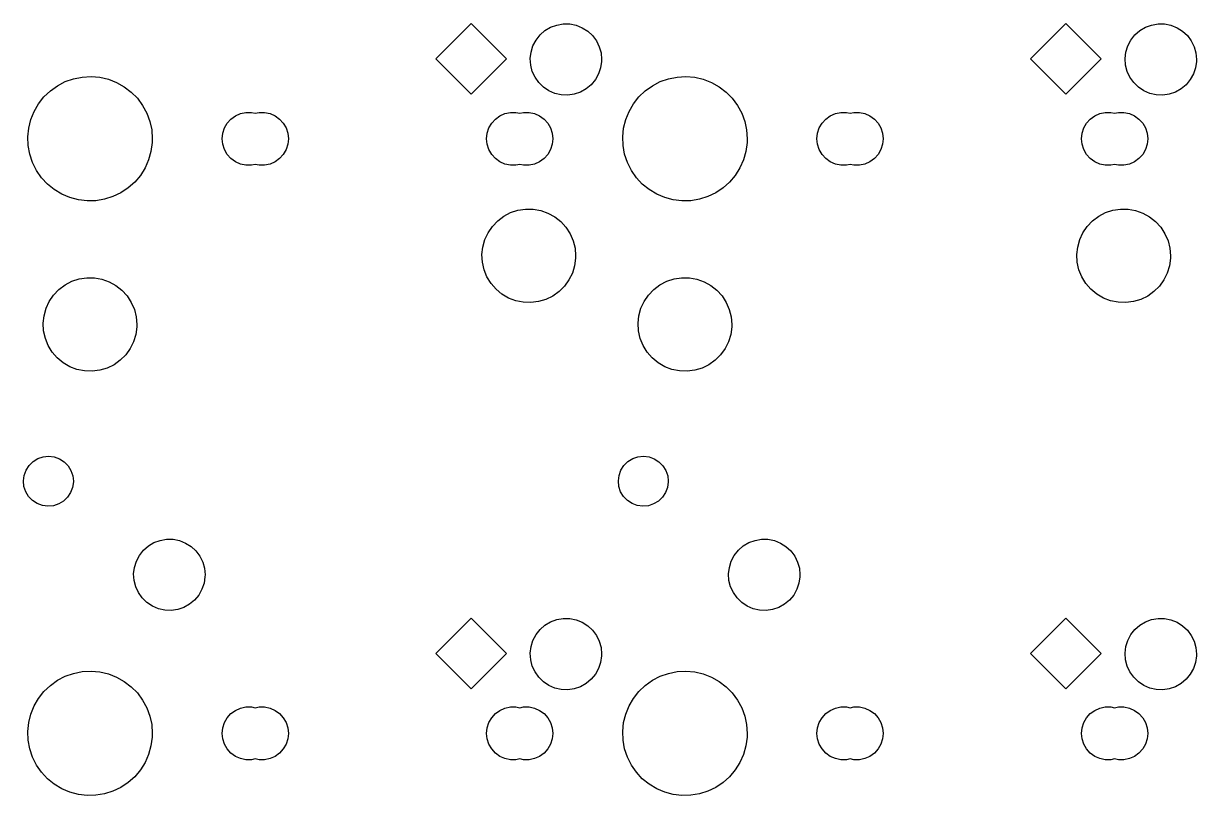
# Model space of a CAD drawing. Extents: x 63 to 249, y -153 to -58.
# Drawn here: x 107.22 to 144.78, y -128.1 to -103.37 of the extents above; entities that cross this region are included whole.
import ezdxf

# ---------------------------------------------------------------- set-up
doc = ezdxf.new("R2010")
doc.units = 0
doc.layers.add('BLACK', color=7, linetype='CONTINUOUS')

msp = doc.modelspace()

# ---------------------------------------------------------------- linework, layer by layer
at = {"layer": 'BLACK', "linetype": 'CONTINUOUS'}
for p, q in [((120.418, -104.499), (121.549, -103.367)), ((121.549, -103.367), (122.681, -104.499)), ((123.758, -103.734), (123.915, -103.596)), ((123.915, -103.596), (124.095, -103.489)), ((124.095, -103.489), (124.291, -103.417)), ((124.291, -103.417), (124.497, -103.382)), ((124.497, -103.382), (124.706, -103.384)), ((124.706, -103.384), (124.912, -103.425)), ((124.912, -103.425), (125.106, -103.503)), ((125.106, -103.503), (125.283, -103.614)), ((125.283, -103.614), (125.436, -103.756)), ((139.468, -104.499), (140.599, -103.367)), ((140.599, -103.367), (141.731, -104.499)), ((142.808, -103.734), (142.965, -103.596)), ((142.965, -103.596), (143.145, -103.489)), ((143.145, -103.489), (143.341, -103.417)), ((143.341, -103.417), (143.547, -103.382)), ((143.547, -103.382), (143.756, -103.384)), ((143.756, -103.384), (143.962, -103.425)), ((143.962, -103.425), (144.156, -103.503)), ((144.156, -103.503), (144.333, -103.614)), ((144.333, -103.614), (144.486, -103.756)), ((123.531, -104.084), (123.628, -103.898)), ((123.628, -103.898), (123.758, -103.734)), ((125.436, -103.756), (125.562, -103.924)), ((125.562, -103.924), (125.654, -104.111)), ((142.581, -104.084), (142.678, -103.898)), ((142.678, -103.898), (142.808, -103.734)), ((144.486, -103.756), (144.612, -103.924)), ((144.612, -103.924), (144.704, -104.111)), ((123.444, -104.491), (123.469, -104.283)), ((123.469, -104.283), (123.531, -104.084)), ((125.654, -104.111), (125.711, -104.313)), ((125.711, -104.313), (125.73, -104.521)), ((142.494, -104.491), (142.519, -104.283)), ((142.519, -104.283), (142.581, -104.084)), ((144.704, -104.111), (144.761, -104.313)), ((144.761, -104.313), (144.78, -104.521)), ((121.549, -105.63), (120.418, -104.499)), ((122.681, -104.499), (121.549, -105.63)), ((123.458, -104.7), (123.444, -104.491)), ((123.51, -104.903), (123.458, -104.7)), ((125.698, -104.788), (125.631, -104.986)), ((125.728, -104.581), (125.698, -104.788)), ((125.73, -104.521), (125.728, -104.581)), ((140.599, -105.63), (139.468, -104.499)), ((141.731, -104.499), (140.599, -105.63)), ((142.508, -104.7), (142.494, -104.491)), ((142.56, -104.903), (142.508, -104.7)), ((144.748, -104.788), (144.681, -104.986)), ((144.778, -104.581), (144.748, -104.788)), ((144.78, -104.521), (144.778, -104.581)), ((108.555, -105.231), (108.821, -105.138)), ((108.821, -105.138), (109.097, -105.083)), ((109.097, -105.083), (109.378, -105.067)), ((109.378, -105.067), (109.659, -105.092)), ((109.659, -105.092), (109.933, -105.155)), ((109.933, -105.155), (110.196, -105.257)), ((123.597, -105.093), (123.51, -104.903)), ((123.718, -105.263), (123.597, -105.093)), ((125.529, -105.168), (125.395, -105.329)), ((125.631, -104.986), (125.529, -105.168)), ((127.605, -105.231), (127.871, -105.138)), ((127.871, -105.138), (128.147, -105.083)), ((128.147, -105.083), (128.428, -105.067)), ((128.428, -105.067), (128.709, -105.092)), ((128.709, -105.092), (128.983, -105.155)), ((128.983, -105.155), (129.246, -105.257)), ((142.647, -105.093), (142.56, -104.903)), ((142.768, -105.263), (142.647, -105.093)), ((144.579, -105.168), (144.445, -105.329)), ((144.681, -104.986), (144.579, -105.168)), ((107.872, -105.719), (108.076, -105.525)), ((108.076, -105.525), (108.305, -105.361)), ((108.305, -105.361), (108.555, -105.231)), ((110.196, -105.257), (110.442, -105.394)), ((110.442, -105.394), (110.666, -105.565)), ((123.868, -105.409), (123.718, -105.263)), ((124.042, -105.525), (123.868, -105.409)), ((124.234, -105.608), (124.042, -105.525)), ((125.234, -105.463), (125.052, -105.565)), ((125.395, -105.329), (125.234, -105.463)), ((126.922, -105.719), (127.126, -105.525)), ((127.126, -105.525), (127.355, -105.361)), ((127.355, -105.361), (127.605, -105.231)), ((129.246, -105.257), (129.492, -105.394)), ((129.492, -105.394), (129.716, -105.565)), ((142.918, -105.409), (142.768, -105.263)), ((143.092, -105.525), (142.918, -105.409)), ((143.284, -105.608), (143.092, -105.525)), ((144.284, -105.463), (144.102, -105.565)), ((144.445, -105.329), (144.284, -105.463)), ((107.698, -105.94), (107.872, -105.719)), ((110.666, -105.565), (110.863, -105.766)), ((110.863, -105.766), (111.031, -105.993)), ((124.438, -105.654), (124.234, -105.608)), ((124.647, -105.662), (124.438, -105.654)), ((124.854, -105.632), (124.647, -105.662)), ((125.052, -105.565), (124.854, -105.632)), ((126.748, -105.94), (126.922, -105.719)), ((129.716, -105.565), (129.913, -105.766)), ((129.913, -105.766), (130.081, -105.993)), ((143.488, -105.654), (143.284, -105.608)), ((143.697, -105.662), (143.488, -105.654)), ((143.904, -105.632), (143.697, -105.662)), ((144.102, -105.565), (143.904, -105.632)), ((107.451, -106.445), (107.556, -106.184)), ((107.556, -106.184), (107.698, -105.94)), ((111.031, -105.993), (111.164, -106.24)), ((111.164, -106.24), (111.262, -106.505)), ((114.002, -106.324), (114.164, -106.252)), ((114.164, -106.252), (114.338, -106.215)), ((114.338, -106.215), (114.516, -106.215)), ((114.516, -106.215), (114.637, -106.24)), ((114.637, -106.24), (114.758, -106.215)), ((114.758, -106.215), (114.936, -106.215)), ((114.936, -106.215), (115.11, -106.252)), ((115.11, -106.252), (115.272, -106.324)), ((122.472, -106.324), (122.634, -106.252)), ((122.634, -106.252), (122.808, -106.215)), ((122.808, -106.215), (122.986, -106.215)), ((122.986, -106.215), (123.107, -106.24)), ((123.107, -106.24), (123.228, -106.215)), ((123.228, -106.215), (123.406, -106.215)), ((123.406, -106.215), (123.58, -106.252)), ((123.58, -106.252), (123.742, -106.324)), ((126.501, -106.445), (126.606, -106.184)), ((126.606, -106.184), (126.748, -105.94)), ((130.081, -105.993), (130.214, -106.24)), ((130.214, -106.24), (130.312, -106.505)), ((133.052, -106.324), (133.214, -106.252)), ((133.214, -106.252), (133.388, -106.215)), ((133.388, -106.215), (133.566, -106.215)), ((133.566, -106.215), (133.687, -106.24)), ((133.687, -106.24), (133.808, -106.215)), ((133.808, -106.215), (133.986, -106.215)), ((133.986, -106.215), (134.16, -106.252)), ((134.16, -106.252), (134.322, -106.324)), ((141.522, -106.324), (141.684, -106.252)), ((141.684, -106.252), (141.858, -106.215)), ((141.858, -106.215), (142.036, -106.215)), ((142.036, -106.215), (142.157, -106.24)), ((142.157, -106.24), (142.278, -106.215)), ((142.278, -106.215), (142.456, -106.215)), ((142.456, -106.215), (142.63, -106.252)), ((142.63, -106.252), (142.792, -106.324)), ((107.383, -106.718), (107.451, -106.445)), ((111.262, -106.505), (111.321, -106.78)), ((113.65, -106.715), (113.739, -106.561)), ((113.739, -106.561), (113.858, -106.429)), ((113.858, -106.429), (114.002, -106.324)), ((115.272, -106.324), (115.416, -106.429)), ((115.416, -106.429), (115.535, -106.561)), ((115.535, -106.561), (115.624, -106.715)), ((122.12, -106.715), (122.209, -106.561)), ((122.209, -106.561), (122.328, -106.429)), ((122.328, -106.429), (122.472, -106.324)), ((123.742, -106.324), (123.886, -106.429)), ((123.886, -106.429), (124.005, -106.561)), ((124.005, -106.561), (124.094, -106.715)), ((126.433, -106.718), (126.501, -106.445)), ((130.312, -106.505), (130.371, -106.78)), ((132.7, -106.715), (132.789, -106.561)), ((132.789, -106.561), (132.908, -106.429)), ((132.908, -106.429), (133.052, -106.324)), ((134.322, -106.324), (134.466, -106.429)), ((134.466, -106.429), (134.585, -106.561)), ((134.585, -106.561), (134.674, -106.715)), ((141.17, -106.715), (141.259, -106.561)), ((141.259, -106.561), (141.378, -106.429)), ((141.378, -106.429), (141.522, -106.324)), ((142.792, -106.324), (142.936, -106.429)), ((142.936, -106.429), (143.055, -106.561)), ((143.055, -106.561), (143.144, -106.715)), ((107.354, -106.998), (107.383, -106.718)), ((107.365, -107.28), (107.354, -106.998)), ((111.321, -106.78), (111.341, -107.061)), ((113.576, -107.061), (113.595, -106.884)), ((113.595, -106.884), (113.65, -106.715)), ((115.624, -106.715), (115.679, -106.884)), ((115.679, -106.884), (115.698, -107.061)), ((122.046, -107.061), (122.065, -106.884)), ((122.065, -106.884), (122.12, -106.715)), ((124.094, -106.715), (124.149, -106.884)), ((124.149, -106.884), (124.168, -107.061)), ((126.404, -106.998), (126.433, -106.718)), ((126.415, -107.28), (126.404, -106.998)), ((130.371, -106.78), (130.391, -107.061)), ((132.626, -107.061), (132.645, -106.884)), ((132.645, -106.884), (132.7, -106.715)), ((134.674, -106.715), (134.729, -106.884)), ((134.729, -106.884), (134.748, -107.061)), ((141.096, -107.061), (141.115, -106.884)), ((141.115, -106.884), (141.17, -106.715)), ((143.144, -106.715), (143.199, -106.884)), ((143.199, -106.884), (143.218, -107.061)), ((107.416, -107.557), (107.365, -107.28)), ((111.337, -107.186), (111.299, -107.465)), ((111.341, -107.061), (111.337, -107.186)), ((113.595, -107.238), (113.576, -107.061)), ((113.65, -107.407), (113.595, -107.238)), ((113.739, -107.561), (113.65, -107.407)), ((115.624, -107.407), (115.535, -107.561)), ((115.679, -107.238), (115.624, -107.407)), ((115.698, -107.061), (115.679, -107.238)), ((122.065, -107.238), (122.046, -107.061)), ((122.12, -107.407), (122.065, -107.238)), ((122.209, -107.561), (122.12, -107.407)), ((124.094, -107.407), (124.005, -107.561)), ((124.149, -107.238), (124.094, -107.407)), ((124.168, -107.061), (124.149, -107.238)), ((126.466, -107.557), (126.415, -107.28)), ((130.387, -107.186), (130.349, -107.465)), ((130.391, -107.061), (130.387, -107.186)), ((132.645, -107.238), (132.626, -107.061)), ((132.7, -107.407), (132.645, -107.238)), ((132.789, -107.561), (132.7, -107.407)), ((134.674, -107.407), (134.585, -107.561)), ((134.729, -107.238), (134.674, -107.407)), ((134.748, -107.061), (134.729, -107.238)), ((141.115, -107.238), (141.096, -107.061)), ((141.17, -107.407), (141.115, -107.238)), ((141.259, -107.561), (141.17, -107.407)), ((143.144, -107.407), (143.055, -107.561)), ((143.199, -107.238), (143.144, -107.407)), ((143.218, -107.061), (143.199, -107.238)), ((107.505, -107.824), (107.416, -107.557)), ((111.223, -107.736), (111.109, -107.994)), ((111.299, -107.465), (111.223, -107.736)), ((113.858, -107.693), (113.739, -107.561)), ((114.002, -107.798), (113.858, -107.693)), ((114.164, -107.87), (114.002, -107.798)), ((115.272, -107.798), (115.11, -107.87)), ((115.416, -107.693), (115.272, -107.798)), ((115.535, -107.561), (115.416, -107.693)), ((122.328, -107.693), (122.209, -107.561)), ((122.472, -107.798), (122.328, -107.693)), ((122.634, -107.87), (122.472, -107.798)), ((123.742, -107.798), (123.58, -107.87)), ((123.886, -107.693), (123.742, -107.798)), ((124.005, -107.561), (123.886, -107.693)), ((126.555, -107.824), (126.466, -107.557)), ((130.273, -107.736), (130.159, -107.994)), ((130.349, -107.465), (130.273, -107.736)), ((132.908, -107.693), (132.789, -107.561)), ((133.052, -107.798), (132.908, -107.693)), ((133.214, -107.87), (133.052, -107.798)), ((134.322, -107.798), (134.16, -107.87)), ((134.466, -107.693), (134.322, -107.798)), ((134.585, -107.561), (134.466, -107.693)), ((141.378, -107.693), (141.259, -107.561)), ((141.522, -107.798), (141.378, -107.693)), ((141.684, -107.87), (141.522, -107.798)), ((142.792, -107.798), (142.63, -107.87)), ((142.936, -107.693), (142.792, -107.798)), ((143.055, -107.561), (142.936, -107.693)), ((107.631, -108.076), (107.505, -107.824)), ((107.791, -108.308), (107.631, -108.076)), ((111.109, -107.994), (110.96, -108.233)), ((114.338, -107.907), (114.164, -107.87)), ((114.516, -107.907), (114.338, -107.907)), ((114.637, -107.882), (114.516, -107.907)), ((114.758, -107.907), (114.637, -107.882)), ((114.936, -107.907), (114.758, -107.907)), ((115.11, -107.87), (114.936, -107.907)), ((122.808, -107.907), (122.634, -107.87)), ((122.986, -107.907), (122.808, -107.907)), ((123.107, -107.882), (122.986, -107.907)), ((123.228, -107.907), (123.107, -107.882)), ((123.406, -107.907), (123.228, -107.907)), ((123.58, -107.87), (123.406, -107.907)), ((126.681, -108.076), (126.555, -107.824)), ((126.841, -108.308), (126.681, -108.076)), ((130.159, -107.994), (130.01, -108.233)), ((133.388, -107.907), (133.214, -107.87)), ((133.566, -107.907), (133.388, -107.907)), ((133.687, -107.882), (133.566, -107.907)), ((133.808, -107.907), (133.687, -107.882)), ((133.986, -107.907), (133.808, -107.907)), ((134.16, -107.87), (133.986, -107.907)), ((141.858, -107.907), (141.684, -107.87)), ((142.036, -107.907), (141.858, -107.907)), ((142.157, -107.882), (142.036, -107.907)), ((142.278, -107.907), (142.157, -107.882)), ((142.456, -107.907), (142.278, -107.907)), ((142.63, -107.87), (142.456, -107.907)), ((107.982, -108.514), (107.791, -108.308)), ((108.2, -108.692), (107.982, -108.514)), ((110.779, -108.449), (110.569, -108.636)), ((110.96, -108.233), (110.779, -108.449)), ((127.032, -108.514), (126.841, -108.308)), ((127.25, -108.692), (127.032, -108.514)), ((129.829, -108.449), (129.619, -108.636)), ((130.01, -108.233), (129.829, -108.449)), ((108.442, -108.838), (108.2, -108.692)), ((108.701, -108.947), (108.442, -108.838)), ((110.081, -108.915), (109.812, -109)), ((110.335, -108.793), (110.081, -108.915)), ((110.569, -108.636), (110.335, -108.793)), ((127.492, -108.838), (127.25, -108.692)), ((127.751, -108.947), (127.492, -108.838)), ((129.131, -108.915), (128.862, -109)), ((129.385, -108.793), (129.131, -108.915)), ((129.619, -108.636), (129.385, -108.793)), ((108.973, -109.02), (108.701, -108.947)), ((109.253, -109.053), (108.973, -109.02)), ((109.535, -109.046), (109.253, -109.053)), ((109.812, -109), (109.535, -109.046)), ((128.023, -109.02), (127.751, -108.947)), ((128.303, -109.053), (128.023, -109.02)), ((128.585, -109.046), (128.303, -109.053)), ((128.862, -109), (128.585, -109.046)), ((122.231, -109.867), (122.401, -109.689)), ((122.401, -109.689), (122.598, -109.542)), ((122.598, -109.542), (122.816, -109.428)), ((122.816, -109.428), (123.049, -109.352)), ((123.049, -109.352), (123.292, -109.315)), ((123.292, -109.315), (123.538, -109.318)), ((123.538, -109.318), (123.78, -109.361)), ((123.78, -109.361), (124.012, -109.443)), ((124.012, -109.443), (124.227, -109.562)), ((124.227, -109.562), (124.42, -109.714)), ((141.281, -109.867), (141.451, -109.689)), ((141.451, -109.689), (141.648, -109.542)), ((141.648, -109.542), (141.866, -109.428)), ((141.866, -109.428), (142.099, -109.352)), ((142.099, -109.352), (142.342, -109.315)), ((142.342, -109.315), (142.588, -109.318)), ((142.588, -109.318), (142.83, -109.361)), ((142.83, -109.361), (143.062, -109.443)), ((143.062, -109.443), (143.277, -109.562)), ((143.277, -109.562), (143.47, -109.714)), ((122.093, -110.07), (122.231, -109.867)), ((124.42, -109.714), (124.585, -109.896)), ((124.585, -109.896), (124.719, -110.102)), ((141.143, -110.07), (141.281, -109.867)), ((143.47, -109.714), (143.635, -109.896)), ((143.635, -109.896), (143.769, -110.102)), ((121.924, -110.53), (121.989, -110.293)), ((121.989, -110.293), (122.093, -110.07)), ((124.719, -110.102), (124.817, -110.328)), ((124.817, -110.328), (124.877, -110.566)), ((140.974, -110.53), (141.039, -110.293)), ((141.039, -110.293), (141.143, -110.07)), ((143.769, -110.102), (143.867, -110.328)), ((143.867, -110.328), (143.927, -110.566)), ((121.897, -110.774), (121.924, -110.53)), ((121.912, -111.02), (121.897, -110.774)), ((124.877, -110.566), (124.897, -110.811)), ((124.897, -110.811), (124.895, -110.884)), ((140.947, -110.774), (140.974, -110.53)), ((140.962, -111.02), (140.947, -110.774)), ((143.927, -110.566), (143.947, -110.811)), ((143.947, -110.811), (143.945, -110.884)), ((121.966, -111.26), (121.912, -111.02)), ((124.863, -111.128), (124.792, -111.363)), ((124.895, -110.884), (124.863, -111.128)), ((141.016, -111.26), (140.962, -111.02)), ((143.913, -111.128), (143.842, -111.363)), ((143.945, -110.884), (143.913, -111.128)), ((108.766, -111.628), (108.999, -111.552)), ((108.999, -111.552), (109.242, -111.515)), ((109.242, -111.515), (109.488, -111.518)), ((109.488, -111.518), (109.73, -111.561)), ((109.73, -111.561), (109.962, -111.643)), ((122.058, -111.487), (121.966, -111.26)), ((122.187, -111.697), (122.058, -111.487)), ((124.792, -111.363), (124.683, -111.584)), ((127.816, -111.628), (128.049, -111.552)), ((128.049, -111.552), (128.292, -111.515)), ((128.292, -111.515), (128.538, -111.518)), ((128.538, -111.518), (128.78, -111.561)), ((128.78, -111.561), (129.012, -111.643)), ((141.108, -111.487), (141.016, -111.26)), ((141.237, -111.697), (141.108, -111.487)), ((143.842, -111.363), (143.733, -111.584)), ((108.181, -112.067), (108.351, -111.889)), ((108.351, -111.889), (108.548, -111.742)), ((108.548, -111.742), (108.766, -111.628)), ((109.962, -111.643), (110.177, -111.762)), ((110.177, -111.762), (110.37, -111.914)), ((110.37, -111.914), (110.535, -112.096)), ((122.348, -111.883), (122.187, -111.697)), ((122.537, -112.04), (122.348, -111.883)), ((124.539, -111.783), (124.365, -111.957)), ((124.683, -111.584), (124.539, -111.783)), ((127.231, -112.067), (127.401, -111.889)), ((127.401, -111.889), (127.598, -111.742)), ((127.598, -111.742), (127.816, -111.628)), ((129.012, -111.643), (129.227, -111.762)), ((129.227, -111.762), (129.42, -111.914)), ((129.42, -111.914), (129.585, -112.096)), ((141.398, -111.883), (141.237, -111.697)), ((141.587, -112.04), (141.398, -111.883)), ((143.589, -111.783), (143.415, -111.957)), ((143.733, -111.584), (143.589, -111.783)), ((107.939, -112.493), (108.043, -112.27)), ((108.043, -112.27), (108.181, -112.067)), ((110.535, -112.096), (110.669, -112.302)), ((110.669, -112.302), (110.767, -112.528)), ((122.749, -112.164), (122.537, -112.04)), ((122.979, -112.251), (122.749, -112.164)), ((123.219, -112.3), (122.979, -112.251)), ((123.465, -112.309), (123.219, -112.3)), ((123.709, -112.278), (123.465, -112.309)), ((123.944, -112.208), (123.709, -112.278)), ((124.165, -112.099), (123.944, -112.208)), ((124.365, -111.957), (124.165, -112.099)), ((126.989, -112.493), (127.093, -112.27)), ((127.093, -112.27), (127.231, -112.067)), ((129.585, -112.096), (129.719, -112.302)), ((129.719, -112.302), (129.817, -112.528)), ((141.799, -112.164), (141.587, -112.04)), ((142.029, -112.251), (141.799, -112.164)), ((142.269, -112.3), (142.029, -112.251)), ((142.515, -112.309), (142.269, -112.3)), ((142.759, -112.278), (142.515, -112.309)), ((142.994, -112.208), (142.759, -112.278)), ((143.215, -112.099), (142.994, -112.208)), ((143.415, -111.957), (143.215, -112.099)), ((107.874, -112.73), (107.939, -112.493)), ((110.767, -112.528), (110.827, -112.766)), ((126.924, -112.73), (126.989, -112.493)), ((129.817, -112.528), (129.877, -112.766)), ((107.847, -112.974), (107.874, -112.73)), ((107.862, -113.22), (107.847, -112.974)), ((110.827, -112.766), (110.847, -113.011)), ((110.847, -113.011), (110.845, -113.084)), ((126.897, -112.974), (126.924, -112.73)), ((126.912, -113.22), (126.897, -112.974)), ((129.877, -112.766), (129.897, -113.011)), ((129.897, -113.011), (129.895, -113.084)), ((107.916, -113.46), (107.862, -113.22)), ((110.813, -113.328), (110.742, -113.563)), ((110.845, -113.084), (110.813, -113.328)), ((126.966, -113.46), (126.912, -113.22)), ((129.863, -113.328), (129.792, -113.563)), ((129.895, -113.084), (129.863, -113.328)), ((108.008, -113.687), (107.916, -113.46)), ((108.137, -113.897), (108.008, -113.687)), ((110.633, -113.784), (110.489, -113.983)), ((110.742, -113.563), (110.633, -113.784)), ((127.058, -113.687), (126.966, -113.46)), ((127.187, -113.897), (127.058, -113.687)), ((129.683, -113.784), (129.539, -113.983)), ((129.792, -113.563), (129.683, -113.784)), ((108.298, -114.083), (108.137, -113.897)), ((108.487, -114.24), (108.298, -114.083)), ((110.315, -114.157), (110.115, -114.299)), ((110.489, -113.983), (110.315, -114.157)), ((127.348, -114.083), (127.187, -113.897)), ((127.537, -114.24), (127.348, -114.083)), ((129.365, -114.157), (129.165, -114.299)), ((129.539, -113.983), (129.365, -114.157)), ((108.699, -114.364), (108.487, -114.24)), ((108.929, -114.451), (108.699, -114.364)), ((109.169, -114.5), (108.929, -114.451)), ((109.415, -114.509), (109.169, -114.5)), ((109.659, -114.478), (109.415, -114.509)), ((109.894, -114.408), (109.659, -114.478)), ((110.115, -114.299), (109.894, -114.408)), ((127.749, -114.364), (127.537, -114.24)), ((127.979, -114.451), (127.749, -114.364)), ((128.219, -114.5), (127.979, -114.451)), ((128.465, -114.509), (128.219, -114.5)), ((128.709, -114.478), (128.465, -114.509)), ((128.944, -114.408), (128.709, -114.478)), ((129.165, -114.299), (128.944, -114.408)), ((107.298, -117.678), (107.395, -117.528)), ((107.395, -117.528), (107.522, -117.403)), ((107.522, -117.403), (107.674, -117.309)), ((107.674, -117.309), (107.843, -117.252)), ((107.843, -117.252), (108.02, -117.233)), ((108.02, -117.233), (108.197, -117.254)), ((108.197, -117.254), (108.365, -117.314)), ((108.365, -117.314), (108.516, -117.41)), ((108.516, -117.41), (108.642, -117.536)), ((108.642, -117.536), (108.736, -117.688)), ((126.348, -117.678), (126.445, -117.528)), ((126.445, -117.528), (126.572, -117.403)), ((126.572, -117.403), (126.724, -117.309)), ((126.724, -117.309), (126.893, -117.252)), ((126.893, -117.252), (127.07, -117.233)), ((127.07, -117.233), (127.247, -117.254)), ((127.247, -117.254), (127.415, -117.314)), ((127.415, -117.314), (127.566, -117.41)), ((127.566, -117.41), (127.692, -117.536)), ((127.692, -117.536), (127.786, -117.688)), ((107.215, -118.022), (107.237, -117.845)), ((107.237, -117.845), (107.298, -117.678)), ((108.736, -117.688), (108.795, -117.856)), ((108.795, -117.856), (108.815, -118.033)), ((126.265, -118.022), (126.287, -117.845)), ((126.287, -117.845), (126.348, -117.678)), ((127.786, -117.688), (127.845, -117.856)), ((127.845, -117.856), (127.865, -118.033)), ((107.232, -118.2), (107.215, -118.022)), ((107.288, -118.369), (107.232, -118.2)), ((108.79, -118.232), (108.726, -118.399)), ((108.814, -118.056), (108.79, -118.232)), ((108.815, -118.033), (108.814, -118.056)), ((126.282, -118.2), (126.265, -118.022)), ((126.338, -118.369), (126.282, -118.2)), ((127.84, -118.232), (127.776, -118.399)), ((127.864, -118.056), (127.84, -118.232)), ((127.865, -118.033), (127.864, -118.056)), ((107.381, -118.521), (107.288, -118.369)), ((107.505, -118.65), (107.381, -118.521)), ((107.654, -118.747), (107.505, -118.65)), ((108.498, -118.671), (108.345, -118.762)), ((108.628, -118.548), (108.498, -118.671)), ((108.726, -118.399), (108.628, -118.548)), ((126.431, -118.521), (126.338, -118.369)), ((126.555, -118.65), (126.431, -118.521)), ((126.704, -118.747), (126.555, -118.65)), ((127.548, -118.671), (127.395, -118.762)), ((127.678, -118.548), (127.548, -118.671)), ((127.776, -118.399), (127.678, -118.548)), ((107.821, -118.81), (107.654, -118.747)), ((107.998, -118.833), (107.821, -118.81)), ((108.176, -118.817), (107.998, -118.833)), ((108.345, -118.762), (108.176, -118.817)), ((126.871, -118.81), (126.704, -118.747)), ((127.048, -118.833), (126.871, -118.81)), ((127.226, -118.817), (127.048, -118.833)), ((127.395, -118.762), (127.226, -118.817)), ((111.058, -120.244), (111.215, -120.106)), ((111.215, -120.106), (111.395, -119.999)), ((111.395, -119.999), (111.591, -119.927)), ((111.591, -119.927), (111.797, -119.892)), ((111.797, -119.892), (112.006, -119.894)), ((112.006, -119.894), (112.212, -119.935)), ((112.212, -119.935), (112.406, -120.013)), ((112.406, -120.013), (112.583, -120.124)), ((112.583, -120.124), (112.736, -120.266)), ((130.108, -120.244), (130.265, -120.106)), ((130.265, -120.106), (130.445, -119.999)), ((130.445, -119.999), (130.641, -119.927)), ((130.641, -119.927), (130.847, -119.892)), ((130.847, -119.892), (131.056, -119.894)), ((131.056, -119.894), (131.262, -119.935)), ((131.262, -119.935), (131.456, -120.013)), ((131.456, -120.013), (131.633, -120.124)), ((131.633, -120.124), (131.786, -120.266)), ((110.831, -120.594), (110.928, -120.408)), ((110.928, -120.408), (111.058, -120.244)), ((112.736, -120.266), (112.862, -120.434)), ((112.862, -120.434), (112.954, -120.621)), ((129.881, -120.594), (129.978, -120.408)), ((129.978, -120.408), (130.108, -120.244)), ((131.786, -120.266), (131.912, -120.434)), ((131.912, -120.434), (132.004, -120.621)), ((110.744, -121.001), (110.769, -120.793)), ((110.769, -120.793), (110.831, -120.594)), ((112.954, -120.621), (113.011, -120.823)), ((113.011, -120.823), (113.03, -121.031)), ((129.794, -121.001), (129.819, -120.793)), ((129.819, -120.793), (129.881, -120.594)), ((132.004, -120.621), (132.061, -120.823)), ((132.061, -120.823), (132.08, -121.031)), ((110.758, -121.21), (110.744, -121.001)), ((110.81, -121.413), (110.758, -121.21)), ((112.998, -121.298), (112.931, -121.496)), ((113.028, -121.091), (112.998, -121.298)), ((113.03, -121.031), (113.028, -121.091)), ((129.808, -121.21), (129.794, -121.001)), ((129.86, -121.413), (129.808, -121.21)), ((132.048, -121.298), (131.981, -121.496)), ((132.078, -121.091), (132.048, -121.298)), ((132.08, -121.031), (132.078, -121.091)), ((110.897, -121.603), (110.81, -121.413)), ((111.018, -121.773), (110.897, -121.603)), ((112.829, -121.678), (112.695, -121.839)), ((112.931, -121.496), (112.829, -121.678)), ((129.947, -121.602), (129.86, -121.413)), ((130.068, -121.773), (129.947, -121.602)), ((131.879, -121.678), (131.745, -121.839)), ((131.981, -121.496), (131.879, -121.678)), ((111.168, -121.919), (111.018, -121.773)), ((111.342, -122.035), (111.168, -121.919)), ((111.534, -122.118), (111.342, -122.035)), ((112.352, -122.075), (112.154, -122.142)), ((112.534, -121.973), (112.352, -122.075)), ((112.695, -121.839), (112.534, -121.973)), ((130.218, -121.919), (130.068, -121.773)), ((130.392, -122.035), (130.218, -121.919)), ((130.584, -122.118), (130.392, -122.035)), ((131.402, -122.075), (131.204, -122.142)), ((131.584, -121.973), (131.402, -122.075)), ((131.745, -121.839), (131.584, -121.973)), ((111.738, -122.164), (111.534, -122.118)), ((111.947, -122.172), (111.738, -122.164)), ((112.154, -122.142), (111.947, -122.172)), ((120.418, -123.549), (121.549, -122.417)), ((121.549, -122.417), (122.681, -123.549)), ((124.291, -122.467), (124.497, -122.432)), ((124.497, -122.432), (124.706, -122.434)), ((124.706, -122.434), (124.912, -122.475)), ((130.788, -122.164), (130.584, -122.118)), ((130.997, -122.172), (130.788, -122.164)), ((131.204, -122.142), (130.997, -122.172)), ((139.468, -123.549), (140.599, -122.417)), ((140.599, -122.417), (141.731, -123.549)), ((143.341, -122.467), (143.547, -122.432)), ((143.547, -122.432), (143.756, -122.434)), ((143.756, -122.434), (143.962, -122.475)), ((123.628, -122.948), (123.758, -122.784)), ((123.758, -122.784), (123.915, -122.646)), ((123.915, -122.646), (124.095, -122.539)), ((124.095, -122.539), (124.291, -122.467)), ((124.912, -122.475), (125.106, -122.553)), ((125.106, -122.553), (125.283, -122.664)), ((125.283, -122.664), (125.436, -122.806)), ((125.436, -122.806), (125.562, -122.974)), ((142.678, -122.948), (142.808, -122.784)), ((142.808, -122.784), (142.965, -122.646)), ((142.965, -122.646), (143.145, -122.539)), ((143.145, -122.539), (143.341, -122.467)), ((143.962, -122.475), (144.156, -122.553)), ((144.156, -122.553), (144.333, -122.664)), ((144.333, -122.664), (144.486, -122.806)), ((144.486, -122.806), (144.612, -122.974)), ((123.469, -123.333), (123.531, -123.134)), ((123.531, -123.134), (123.628, -122.948)), ((125.562, -122.974), (125.654, -123.161)), ((125.654, -123.161), (125.711, -123.363)), ((142.519, -123.333), (142.581, -123.134)), ((142.581, -123.134), (142.678, -122.948)), ((144.612, -122.974), (144.704, -123.161)), ((144.704, -123.161), (144.761, -123.363)), ((121.549, -124.68), (120.418, -123.549)), ((122.681, -123.549), (121.549, -124.68)), ((123.444, -123.541), (123.469, -123.333)), ((123.458, -123.75), (123.444, -123.541)), ((125.711, -123.363), (125.73, -123.571)), ((125.73, -123.571), (125.728, -123.631)), ((140.599, -124.68), (139.468, -123.549)), ((141.731, -123.549), (140.599, -124.68)), ((142.494, -123.541), (142.519, -123.333)), ((142.508, -123.75), (142.494, -123.541)), ((144.761, -123.363), (144.78, -123.571)), ((144.78, -123.571), (144.778, -123.631)), ((123.51, -123.953), (123.458, -123.75)), ((123.597, -124.142), (123.51, -123.953)), ((125.698, -123.838), (125.631, -124.036)), ((125.728, -123.631), (125.698, -123.838)), ((142.56, -123.953), (142.508, -123.75)), ((142.647, -124.142), (142.56, -123.953)), ((144.748, -123.838), (144.681, -124.036)), ((144.778, -123.631), (144.748, -123.838)), ((108.305, -124.411), (108.555, -124.281)), ((108.555, -124.281), (108.821, -124.188)), ((108.821, -124.188), (109.097, -124.133)), ((109.097, -124.133), (109.378, -124.117)), ((109.378, -124.117), (109.659, -124.142)), ((109.659, -124.142), (109.933, -124.205)), ((109.933, -124.205), (110.196, -124.307)), ((110.196, -124.307), (110.442, -124.444)), ((123.718, -124.313), (123.597, -124.142)), ((123.868, -124.459), (123.718, -124.313)), ((125.529, -124.218), (125.395, -124.379)), ((125.631, -124.036), (125.529, -124.218)), ((127.355, -124.411), (127.605, -124.281)), ((127.605, -124.281), (127.871, -124.188)), ((127.871, -124.188), (128.147, -124.133)), ((128.147, -124.133), (128.428, -124.117)), ((128.428, -124.117), (128.709, -124.142)), ((128.709, -124.142), (128.983, -124.205)), ((128.983, -124.205), (129.246, -124.307)), ((129.246, -124.307), (129.492, -124.444)), ((142.768, -124.313), (142.647, -124.142)), ((142.918, -124.459), (142.768, -124.313)), ((144.579, -124.218), (144.445, -124.379)), ((144.681, -124.036), (144.579, -124.218)), ((107.872, -124.769), (108.076, -124.575)), ((108.076, -124.575), (108.305, -124.411)), ((110.442, -124.444), (110.666, -124.615)), ((110.666, -124.615), (110.863, -124.816)), ((124.042, -124.575), (123.868, -124.459)), ((124.234, -124.658), (124.042, -124.575)), ((124.438, -124.704), (124.234, -124.658)), ((124.647, -124.712), (124.438, -124.704)), ((124.854, -124.682), (124.647, -124.712)), ((125.052, -124.615), (124.854, -124.682)), ((125.234, -124.513), (125.052, -124.615)), ((125.395, -124.379), (125.234, -124.513)), ((126.922, -124.769), (127.126, -124.575)), ((127.126, -124.575), (127.355, -124.411)), ((129.492, -124.444), (129.716, -124.615)), ((129.716, -124.615), (129.913, -124.816)), ((143.092, -124.575), (142.918, -124.459)), ((143.284, -124.658), (143.092, -124.575)), ((143.488, -124.704), (143.284, -124.658)), ((143.697, -124.712), (143.488, -124.704)), ((143.904, -124.682), (143.697, -124.712)), ((144.102, -124.615), (143.904, -124.682)), ((144.284, -124.513), (144.102, -124.615)), ((144.445, -124.379), (144.284, -124.513)), ((107.556, -125.234), (107.698, -124.99)), ((107.698, -124.99), (107.872, -124.769)), ((110.863, -124.816), (111.031, -125.043)), ((111.031, -125.043), (111.164, -125.29)), ((126.606, -125.234), (126.748, -124.99)), ((126.748, -124.99), (126.922, -124.769)), ((129.913, -124.816), (130.081, -125.043)), ((130.081, -125.043), (130.214, -125.29)), ((107.451, -125.495), (107.556, -125.234)), ((111.164, -125.29), (111.262, -125.555)), ((113.858, -125.479), (114.002, -125.374)), ((114.002, -125.374), (114.164, -125.302)), ((114.164, -125.302), (114.338, -125.265)), ((114.338, -125.265), (114.516, -125.265)), ((114.516, -125.265), (114.637, -125.29)), ((114.637, -125.29), (114.758, -125.265)), ((114.758, -125.265), (114.936, -125.265)), ((114.936, -125.265), (115.11, -125.302)), ((115.11, -125.302), (115.272, -125.374)), ((115.272, -125.374), (115.416, -125.479)), ((122.328, -125.479), (122.472, -125.374)), ((122.472, -125.374), (122.634, -125.302)), ((122.634, -125.302), (122.808, -125.265)), ((122.808, -125.265), (122.986, -125.265)), ((122.986, -125.265), (123.107, -125.29)), ((123.107, -125.29), (123.228, -125.265)), ((123.228, -125.265), (123.406, -125.265)), ((123.406, -125.265), (123.58, -125.302)), ((123.58, -125.302), (123.742, -125.374)), ((123.742, -125.374), (123.886, -125.479)), ((126.501, -125.495), (126.606, -125.234)), ((130.214, -125.29), (130.312, -125.555)), ((132.908, -125.479), (133.052, -125.374)), ((133.052, -125.374), (133.214, -125.302)), ((133.214, -125.302), (133.388, -125.265)), ((133.388, -125.265), (133.566, -125.265)), ((133.566, -125.265), (133.687, -125.29)), ((133.687, -125.29), (133.808, -125.265)), ((133.808, -125.265), (133.986, -125.265)), ((133.986, -125.265), (134.16, -125.302)), ((134.16, -125.302), (134.322, -125.374)), ((134.322, -125.374), (134.466, -125.479)), ((141.378, -125.479), (141.522, -125.374)), ((141.522, -125.374), (141.684, -125.302)), ((141.684, -125.302), (141.858, -125.265)), ((141.858, -125.265), (142.036, -125.265)), ((142.036, -125.265), (142.157, -125.29)), ((142.157, -125.29), (142.278, -125.265)), ((142.278, -125.265), (142.456, -125.265)), ((142.456, -125.265), (142.63, -125.302)), ((142.63, -125.302), (142.792, -125.374)), ((142.792, -125.374), (142.936, -125.479)), ((107.354, -126.048), (107.383, -125.768)), ((107.383, -125.768), (107.451, -125.495)), ((111.262, -125.555), (111.321, -125.83)), ((111.321, -125.83), (111.341, -126.111)), ((113.595, -125.934), (113.65, -125.765)), ((113.65, -125.765), (113.739, -125.611)), ((113.739, -125.611), (113.858, -125.479)), ((115.416, -125.479), (115.535, -125.611)), ((115.535, -125.611), (115.624, -125.765)), ((115.624, -125.765), (115.679, -125.934)), ((122.065, -125.934), (122.12, -125.765)), ((122.12, -125.765), (122.209, -125.611)), ((122.209, -125.611), (122.328, -125.479)), ((123.886, -125.479), (124.005, -125.611)), ((124.005, -125.611), (124.094, -125.765)), ((124.094, -125.765), (124.149, -125.934)), ((126.404, -126.048), (126.433, -125.768)), ((126.433, -125.768), (126.501, -125.495)), ((130.312, -125.555), (130.371, -125.83)), ((130.371, -125.83), (130.391, -126.111)), ((132.645, -125.934), (132.7, -125.765)), ((132.7, -125.765), (132.789, -125.611)), ((132.789, -125.611), (132.908, -125.479)), ((134.466, -125.479), (134.585, -125.611)), ((134.585, -125.611), (134.674, -125.765)), ((134.674, -125.765), (134.729, -125.934)), ((141.115, -125.934), (141.17, -125.765)), ((141.17, -125.765), (141.259, -125.611)), ((141.259, -125.611), (141.378, -125.479)), ((142.936, -125.479), (143.055, -125.611)), ((143.055, -125.611), (143.144, -125.765)), ((143.144, -125.765), (143.199, -125.934)), ((107.365, -126.33), (107.354, -126.048)), ((111.341, -126.111), (111.337, -126.236)), ((113.576, -126.111), (113.595, -125.934)), ((113.595, -126.288), (113.576, -126.111)), ((115.679, -125.934), (115.698, -126.111)), ((115.698, -126.111), (115.679, -126.288)), ((122.046, -126.111), (122.065, -125.934)), ((122.065, -126.288), (122.046, -126.111)), ((124.149, -125.934), (124.168, -126.111)), ((124.168, -126.111), (124.149, -126.288)), ((126.415, -126.33), (126.404, -126.048)), ((130.391, -126.111), (130.387, -126.236)), ((132.626, -126.111), (132.645, -125.934)), ((132.645, -126.288), (132.626, -126.111)), ((134.729, -125.934), (134.748, -126.111)), ((134.748, -126.111), (134.729, -126.288)), ((141.096, -126.111), (141.115, -125.934)), ((141.115, -126.288), (141.096, -126.111)), ((143.199, -125.934), (143.218, -126.111)), ((143.218, -126.111), (143.199, -126.288)), ((107.416, -126.607), (107.365, -126.33)), ((111.299, -126.515), (111.223, -126.786)), ((111.337, -126.236), (111.299, -126.515)), ((113.65, -126.457), (113.595, -126.288)), ((113.739, -126.611), (113.65, -126.457)), ((115.624, -126.457), (115.535, -126.611)), ((115.679, -126.288), (115.624, -126.457)), ((122.12, -126.457), (122.065, -126.288)), ((122.209, -126.611), (122.12, -126.457)), ((124.094, -126.457), (124.005, -126.611)), ((124.149, -126.288), (124.094, -126.457)), ((126.466, -126.607), (126.415, -126.33)), ((130.349, -126.515), (130.273, -126.786)), ((130.387, -126.236), (130.349, -126.515)), ((132.7, -126.457), (132.645, -126.288)), ((132.789, -126.611), (132.7, -126.457)), ((134.674, -126.457), (134.585, -126.611)), ((134.729, -126.288), (134.674, -126.457)), ((141.17, -126.457), (141.115, -126.288)), ((141.259, -126.611), (141.17, -126.457)), ((143.144, -126.457), (143.055, -126.611)), ((143.199, -126.288), (143.144, -126.457)), ((107.505, -126.874), (107.416, -126.607)), ((107.631, -127.126), (107.505, -126.874)), ((111.223, -126.786), (111.109, -127.044)), ((113.858, -126.743), (113.739, -126.611)), ((114.002, -126.848), (113.858, -126.743)), ((114.164, -126.92), (114.002, -126.848)), ((114.338, -126.957), (114.164, -126.92)), ((114.516, -126.957), (114.338, -126.957)), ((114.637, -126.932), (114.516, -126.957)), ((114.758, -126.957), (114.637, -126.932)), ((114.936, -126.957), (114.758, -126.957)), ((115.11, -126.92), (114.936, -126.957)), ((115.272, -126.848), (115.11, -126.92)), ((115.416, -126.743), (115.272, -126.848)), ((115.535, -126.611), (115.416, -126.743)), ((122.328, -126.743), (122.209, -126.611)), ((122.472, -126.848), (122.328, -126.743)), ((122.634, -126.92), (122.472, -126.848)), ((122.808, -126.957), (122.634, -126.92)), ((122.986, -126.957), (122.808, -126.957)), ((123.107, -126.932), (122.986, -126.957)), ((123.228, -126.957), (123.107, -126.932)), ((123.406, -126.957), (123.228, -126.957)), ((123.58, -126.92), (123.406, -126.957)), ((123.742, -126.848), (123.58, -126.92)), ((123.886, -126.743), (123.742, -126.848)), ((124.005, -126.611), (123.886, -126.743)), ((126.555, -126.874), (126.466, -126.607)), ((126.681, -127.126), (126.555, -126.874)), ((130.273, -126.786), (130.159, -127.044)), ((132.908, -126.743), (132.789, -126.611)), ((133.052, -126.848), (132.908, -126.743)), ((133.214, -126.92), (133.052, -126.848)), ((133.388, -126.957), (133.214, -126.92)), ((133.566, -126.957), (133.388, -126.957)), ((133.687, -126.932), (133.566, -126.957)), ((133.808, -126.957), (133.687, -126.932)), ((133.986, -126.957), (133.808, -126.957)), ((134.16, -126.92), (133.986, -126.957)), ((134.322, -126.848), (134.16, -126.92)), ((134.466, -126.743), (134.322, -126.848)), ((134.585, -126.611), (134.466, -126.743)), ((141.378, -126.743), (141.259, -126.611)), ((141.522, -126.848), (141.378, -126.743)), ((141.684, -126.92), (141.522, -126.848)), ((141.858, -126.957), (141.684, -126.92)), ((142.036, -126.957), (141.858, -126.957)), ((142.157, -126.932), (142.036, -126.957)), ((142.278, -126.957), (142.157, -126.932)), ((142.456, -126.957), (142.278, -126.957)), ((142.63, -126.92), (142.456, -126.957)), ((142.792, -126.848), (142.63, -126.92)), ((142.936, -126.743), (142.792, -126.848)), ((143.055, -126.611), (142.936, -126.743)), ((107.791, -127.358), (107.631, -127.126)), ((110.96, -127.283), (110.779, -127.499)), ((111.109, -127.044), (110.96, -127.283)), ((126.841, -127.358), (126.681, -127.126)), ((130.01, -127.283), (129.829, -127.499)), ((130.159, -127.044), (130.01, -127.283)), ((107.982, -127.564), (107.791, -127.358)), ((108.2, -127.742), (107.982, -127.564)), ((110.569, -127.686), (110.335, -127.843)), ((110.779, -127.499), (110.569, -127.686)), ((127.032, -127.564), (126.841, -127.358)), ((127.25, -127.742), (127.032, -127.564)), ((129.619, -127.686), (129.385, -127.843)), ((129.829, -127.499), (129.619, -127.686)), ((108.442, -127.888), (108.2, -127.742)), ((108.701, -127.997), (108.442, -127.888)), ((108.973, -128.07), (108.701, -127.997)), ((109.253, -128.103), (108.973, -128.07)), ((109.535, -128.096), (109.253, -128.103)), ((109.812, -128.05), (109.535, -128.096)), ((110.081, -127.965), (109.812, -128.05)), ((110.335, -127.843), (110.081, -127.965)), ((127.492, -127.888), (127.25, -127.742)), ((127.751, -127.997), (127.492, -127.888)), ((128.023, -128.07), (127.751, -127.997)), ((128.303, -128.103), (128.023, -128.07)), ((128.585, -128.096), (128.303, -128.103)), ((128.862, -128.05), (128.585, -128.096)), ((129.131, -127.965), (128.862, -128.05)), ((129.385, -127.843), (129.131, -127.965))]:
    msp.add_line(p, q, dxfattribs=at)

doc.saveas('drawing.dxf')
